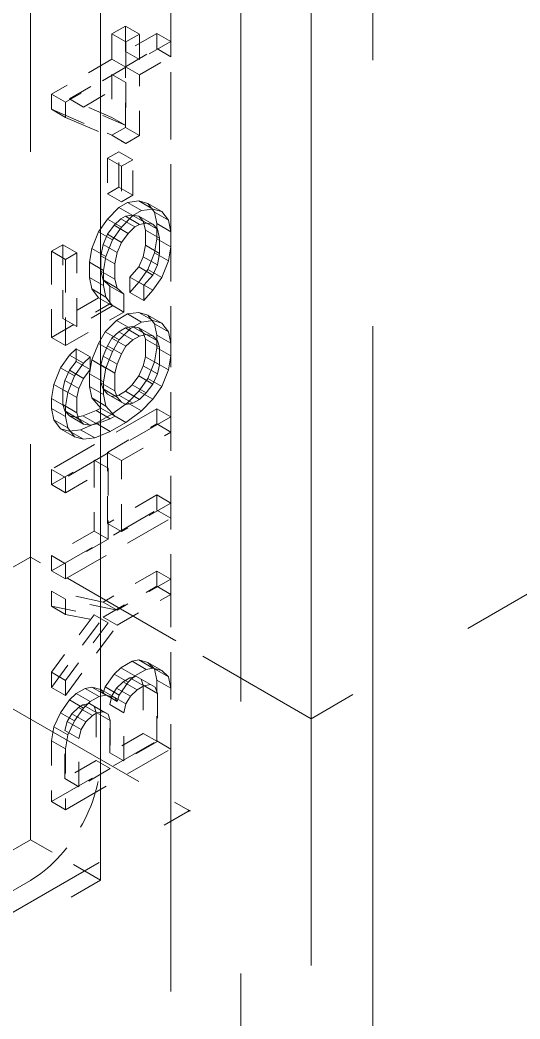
# Model space of a CAD drawing. Header units: millimetres. Extents: x 0 to 2378, y 0 to 1682.
# Drawn here: x 2108.957 to 2110.974, y 1506.38 to 1510.406 of the extents above; entities that cross this region are included whole.
import ezdxf

# ---------------------------------------------------------------- set-up
doc = ezdxf.new("R2010")
doc.units = ezdxf.units.MM
doc.header["$LTSCALE"] = 2
doc.linetypes.add('DASHED', pattern=[0.2067, 0.1654, -0.0413])
doc.layers.add('가려진 것(ISO)', color=2, linetype='DASHED', lineweight=18)

msp = doc.modelspace()

# ---------------------------------------------------------------- linework, layer by layer
at = {"layer": '가려진 것(ISO)', "ltscale": 12.393773}
msp.add_line((2109.5655, 1510.3192), (2109.5655, 1539.6406), dxfattribs=at)
at = {"layer": '가려진 것(ISO)', "ltscale": 13.269882}
msp.add_line((2109.8483, 1539.4777), (2109.8483, 1413.9012), dxfattribs=at)
at = {"layer": '가려진 것(ISO)', "ltscale": 13.16608}
msp.add_line((2110.1312, 1414.0666), (2110.1312, 1538.6608), dxfattribs=at)
at = {"layer": '가려진 것(ISO)', "ltscale": 14.271892}
for p, q in [((2108.9998, 1526.3964), (2108.9998, 1507.1022)), ((2109.2826, 1506.9394), (2109.2826, 1526.2335))]:
    msp.add_line(p, q, dxfattribs=at)
at = {"layer": '가려진 것(ISO)', "ltscale": 12.982252}
msp.add_line((2110.3809, 1504.8774), (2110.3809, 1513.6528), dxfattribs=at)
at = {"layer": '가려진 것(ISO)', "ltscale": 0.072846}
for p, q in [((2109.3825, 1510.3812), (2109.3284, 1510.35)), ((2109.4391, 1510.3486), (2109.3849, 1510.3174)), ((2109.3284, 1509.9412), (2109.3825, 1509.9724)), ((2109.3849, 1509.9087), (2109.4391, 1509.9399))]:
    msp.add_line(p, q, dxfattribs=at)
at = {"layer": '가려진 것(ISO)', "ltscale": 0.118944}
for p, q in [((2109.3284, 1510.35), (2109.3284, 1510.2478)), ((2109.3825, 1510.279), (2109.3825, 1510.3812)), ((2109.4391, 1510.2464), (2109.4391, 1510.3486)), ((2109.3849, 1510.3174), (2109.3849, 1510.2152))]:
    msp.add_line(p, q, dxfattribs=at)
at = {"layer": '가려진 것(ISO)', "ltscale": 0.076088}
for p, q in [((2109.3284, 1510.35), (2109.3849, 1510.3174)), ((2109.3825, 1510.3812), (2109.4391, 1510.3486)), ((2109.5089, 1510.3518), (2109.5655, 1510.3192)), ((2109.3825, 1510.279), (2109.4391, 1510.2464)), ((2109.5089, 1510.2905), (2109.5655, 1510.2579)), ((2109.3284, 1510.2478), (2109.3849, 1510.2152)), ((2109.3284, 1510.1865), (2109.3849, 1510.1539)), ((2109.3825, 1510.2177), (2109.4391, 1510.1851)), ((2109.0846, 1510.1075), (2109.1412, 1510.0749)), ((2109.1569, 1510.0877), (2109.2134, 1510.0552)), ((2109.0846, 1510.0462), (2109.1412, 1510.0136)), ((2109.3284, 1510.0128), (2109.3849, 1509.9802)), ((2109.3284, 1509.9412), (2109.3849, 1509.9087)), ((2109.3825, 1509.9724), (2109.4391, 1509.9399)), ((2109.3554, 1509.8751), (2109.412, 1509.8425)), ((2109.3103, 1509.8491), (2109.3669, 1509.8165)), ((2109.3103, 1509.706), (2109.3669, 1509.6734)), ((2109.3554, 1509.732), (2109.412, 1509.6994)), ((2109.3916, 1509.671), (2109.4481, 1509.6385)), ((2109.4367, 1509.6766), (2109.4933, 1509.644)), ((2109.4728, 1509.6667), (2109.5294, 1509.6342)), ((2109.3554, 1509.6503), (2109.412, 1509.6177)), ((2109.4096, 1509.6201), (2109.4662, 1509.5876)), ((2109.4999, 1509.6312), (2109.5564, 1509.5987)), ((2109.3103, 1509.6038), (2109.3669, 1509.5713)), ((2109.3374, 1509.5785), (2109.394, 1509.546)), ((2109.3645, 1509.6044), (2109.421, 1509.5718)), ((2109.3825, 1509.6148), (2109.4391, 1509.5822)), ((2109.4367, 1509.6153), (2109.4933, 1509.5827)), ((2109.4547, 1509.595), (2109.5113, 1509.5624)), ((2109.5089, 1509.5853), (2109.5655, 1509.5528)), ((2109.2742, 1509.5524), (2109.3308, 1509.5198)), ((2109.3103, 1509.5425), (2109.3669, 1509.5099)), ((2109.4638, 1509.5593), (2109.5203, 1509.5268)), ((2109.1298, 1509.4999), (2109.1863, 1509.4673)), ((2109.2923, 1509.5015), (2109.3488, 1509.4689)), ((2109.4638, 1509.498), (2109.5203, 1509.4655)), ((2109.5089, 1509.524), (2109.5655, 1509.4914)), ((2109.0846, 1509.4739), (2109.1412, 1509.4413)), ((2109.2471, 1509.4857), (2109.3037, 1509.4531)), ((2109.4999, 1509.4677), (2109.5564, 1509.4352)), ((2109.2381, 1509.4294), (2109.2947, 1509.3968)), ((2109.2832, 1509.4554), (2109.3398, 1509.4228)), ((2109.4547, 1509.452), (2109.5113, 1509.4194)), ((2109.2832, 1509.3941), (2109.3398, 1509.3615)), ((2109.4367, 1509.4109), (2109.4933, 1509.3783)), ((2109.4728, 1509.401), (2109.5294, 1509.3685)), ((2109.2381, 1509.3681), (2109.2947, 1509.3355)), ((2109.2923, 1509.3584), (2109.3488, 1509.3258)), ((2109.4006, 1509.3697), (2109.4571, 1509.3371)), ((2109.4367, 1509.3496), (2109.4933, 1509.317)), ((2109.2471, 1509.3222), (2109.3037, 1509.2896)), ((2109.3193, 1509.3331), (2109.3759, 1509.3005)), ((2109.4006, 1509.3084), (2109.4571, 1509.2758)), ((2109.2742, 1509.2867), (2109.3308, 1509.2541)), ((2109.3193, 1509.2616), (2109.3759, 1509.229)), ((2109.3916, 1509.2214), (2109.4481, 1509.1888)), ((2109.4367, 1509.227), (2109.4933, 1509.1944)), ((2109.4728, 1509.2171), (2109.5294, 1509.1845)), ((2109.1298, 1509.2035), (2109.1863, 1509.1709)), ((2109.3464, 1509.1954), (2109.403, 1509.1628)), ((2109.4999, 1509.1816), (2109.5564, 1509.149)), ((2109.3013, 1509.149), (2109.3579, 1509.1164)), ((2109.3554, 1509.1495), (2109.412, 1509.1169)), ((2109.3825, 1509.1651), (2109.4391, 1509.1325)), ((2109.4096, 1509.1705), (2109.4662, 1509.1379)), ((2109.4367, 1509.1656), (2109.4933, 1509.1331)), ((2109.4547, 1509.1454), (2109.5113, 1509.1128)), ((2109.5089, 1509.1357), (2109.5655, 1509.1031)), ((2109.0846, 1509.1264), (2109.1412, 1509.0938)), ((2109.2742, 1509.1027), (2109.3308, 1509.0701)), ((2109.3284, 1509.1237), (2109.3849, 1509.0911)), ((2109.4638, 1509.1199), (2109.5203, 1509.0873)), ((2109.1569, 1509.0556), (2109.2134, 1509.023)), ((2109.1839, 1509.0814), (2109.2405, 1509.0488)), ((2109.3103, 1509.0929), (2109.3669, 1509.0603)), ((2109.5089, 1509.0846), (2109.5655, 1509.052)), ((2109.1839, 1509.0303), (2109.2405, 1508.9977)), ((2109.2471, 1509.036), (2109.3037, 1509.0035)), ((2109.2832, 1509.0159), (2109.3398, 1508.9834)), ((2109.2923, 1509.0518), (2109.3488, 1509.0192)), ((2109.4638, 1509.0484), (2109.5203, 1509.0158)), ((2109.4999, 1509.0283), (2109.5564, 1508.9957)), ((2109.1207, 1509.0041), (2109.1773, 1508.9716)), ((2109.1569, 1508.9943), (2109.2134, 1508.9617)), ((2109.2381, 1508.9797), (2109.2947, 1508.9472)), ((2109.4547, 1509.0125), (2109.5113, 1508.9799)), ((2109.0937, 1508.9374), (2109.1502, 1508.9049)), ((2109.1388, 1508.9532), (2109.1954, 1508.9206)), ((2109.2832, 1508.9444), (2109.3398, 1508.9118)), ((2109.4096, 1508.9354), (2109.4662, 1508.9029)), ((2109.4367, 1508.9715), (2109.4933, 1508.9389)), ((2109.4728, 1508.9616), (2109.5294, 1508.929)), ((2109.1298, 1508.9174), (2109.1863, 1508.8848)), ((2109.2381, 1508.9286), (2109.2947, 1508.8961)), ((2109.2923, 1508.919), (2109.3488, 1508.8864)), ((2109.3103, 1508.8987), (2109.3669, 1508.8661)), ((2109.3554, 1508.894), (2109.412, 1508.8615)), ((2109.3825, 1508.9096), (2109.4391, 1508.877)), ((2109.4367, 1508.9102), (2109.4933, 1508.8776)), ((2109.0846, 1508.8811), (2109.1412, 1508.8486)), ((2109.1298, 1508.856), (2109.1863, 1508.8235)), ((2109.2471, 1508.8827), (2109.3037, 1508.8502)), ((2109.3284, 1508.8887), (2109.3849, 1508.8561)), ((2109.3916, 1508.8637), (2109.4481, 1508.8311)), ((2109.0846, 1508.8403), (2109.1412, 1508.8077)), ((2109.1388, 1508.8306), (2109.1954, 1508.798)), ((2109.2652, 1508.8318), (2109.3217, 1508.7992)), ((2109.2832, 1508.8422), (2109.3398, 1508.8096)), ((2109.3284, 1508.8171), (2109.3849, 1508.7845)), ((2109.5089, 1508.8393), (2109.5655, 1508.8067)), ((2109.0937, 1508.7944), (2109.1502, 1508.7618)), ((2109.1569, 1508.8103), (2109.2134, 1508.7777)), ((2109.1839, 1508.8055), (2109.2405, 1508.7729)), ((2109.211, 1508.8109), (2109.2676, 1508.7783)), ((2109.2652, 1508.7807), (2109.3217, 1508.7482)), ((2109.5089, 1508.778), (2109.5655, 1508.7454)), ((2109.1207, 1508.7589), (2109.1773, 1508.7263)), ((2109.1569, 1508.749), (2109.2134, 1508.7164)), ((2109.202, 1508.7546), (2109.2586, 1508.722)), ((2109.3103, 1508.6636), (2109.3669, 1508.6311)), ((2109.2561, 1508.6325), (2109.3127, 1508.5999)), ((2109.0846, 1508.595), (2109.1412, 1508.5624)), ((2109.0846, 1508.5337), (2109.1412, 1508.5011)), ((2109.5089, 1508.4919), (2109.5655, 1508.4593)), ((2109.5089, 1508.4306), (2109.5655, 1508.398)), ((2109.3103, 1508.3775), (2109.3669, 1508.3449)), ((2109.2561, 1508.3463), (2109.3127, 1508.3137)), ((2109.0846, 1508.2476), (2109.1412, 1508.215)), ((2109.0846, 1508.1862), (2109.1412, 1508.1537)), ((2109.5089, 1508.1853), (2109.5655, 1508.1527)), ((2109.0846, 1508.1045), (2109.1412, 1508.0719)), ((2109.5089, 1508.124), (2109.5655, 1508.0914)), ((2109.2923, 1508.0605), (2109.3488, 1508.028)), ((2109.0846, 1508.0432), (2109.1412, 1508.0106)), ((2109.2561, 1508.0091), (2109.3127, 1507.9765)), ((2109.2923, 1507.9992), (2109.3488, 1507.9666)), ((2109.4096, 1507.8215), (2109.4662, 1507.789)), ((2109.4367, 1507.8269), (2109.4933, 1507.7943)), ((2109.4728, 1507.817), (2109.5294, 1507.7845)), ((2109.0846, 1507.7775), (2109.1412, 1507.7449)), ((2109.3374, 1507.7697), (2109.394, 1507.7371)), ((2109.3645, 1507.7955), (2109.421, 1507.763)), ((2109.4999, 1507.7918), (2109.5564, 1507.7592)), ((2109.3735, 1507.7394), (2109.4301, 1507.7068)), ((2109.4006, 1507.755), (2109.4571, 1507.7224)), ((2109.4277, 1507.7604), (2109.4842, 1507.7278)), ((2109.4457, 1507.7503), (2109.5023, 1507.7178)), ((2109.5089, 1507.7459), (2109.5655, 1507.7133)), ((2109.0846, 1507.7161), (2109.1412, 1507.6836)), ((2109.1839, 1507.6916), (2109.2405, 1507.659)), ((2109.22, 1507.7124), (2109.2766, 1507.6798)), ((2109.2471, 1507.7177), (2109.3037, 1507.6852)), ((2109.2832, 1507.7079), (2109.3398, 1507.6753)), ((2109.2923, 1507.6926), (2109.3488, 1507.6601)), ((2109.3013, 1507.7183), (2109.3579, 1507.6857)), ((2109.3464, 1507.7136), (2109.403, 1507.681)), ((2109.4547, 1507.7249), (2109.5113, 1507.6923)), ((2109.1569, 1507.6658), (2109.2134, 1507.6332)), ((2109.211, 1507.6458), (2109.2676, 1507.6133)), ((2109.2381, 1507.6512), (2109.2947, 1507.6186)), ((2109.3193, 1507.6469), (2109.3759, 1507.6143)), ((2109.3284, 1507.6828), (2109.3849, 1507.6502)), ((2109.1207, 1507.6143), (2109.1773, 1507.5817)), ((2109.1659, 1507.6096), (2109.2224, 1507.5771)), ((2109.193, 1507.6355), (2109.2495, 1507.6029)), ((2109.2561, 1507.6412), (2109.3127, 1507.6086)), ((2109.2652, 1507.6157), (2109.3217, 1507.5831)), ((2109.1478, 1507.5788), (2109.2044, 1507.5462)), ((2109.0937, 1507.5578), (2109.1502, 1507.5253)), ((2109.1388, 1507.5429), (2109.1954, 1507.5104)), ((2109.4547, 1507.5307), (2109.5113, 1507.4981)), ((2109.0846, 1507.5015), (2109.1412, 1507.469)), ((2109.5089, 1507.5006), (2109.5655, 1507.468)), ((2109.3193, 1507.4527), (2109.3759, 1507.4202)), ((2109.2652, 1507.4216), (2109.3217, 1507.389)), ((2109.1388, 1507.3488), (2109.1954, 1507.3162)), ((2109.0846, 1507.2563), (2109.1412, 1507.2237))]:
    msp.add_line(p, q, dxfattribs=at)
at = {"layer": '가려진 것(ISO)', "ltscale": 0.170107}
for p, q in [((2109.5089, 1510.3518), (2109.3825, 1510.279)), ((2109.5655, 1510.3192), (2109.4391, 1510.2464)), ((2109.3825, 1510.2177), (2109.5089, 1510.2905)), ((2109.4391, 1510.1851), (2109.5655, 1510.2579)), ((2109.2652, 1507.4216), (2109.1388, 1507.3488)), ((2109.3217, 1507.389), (2109.1954, 1507.3162))]:
    msp.add_line(p, q, dxfattribs=at)
at = {"layer": '가려진 것(ISO)', "ltscale": 0.071326}
for p, q in [((2109.5089, 1510.2905), (2109.5089, 1510.3518)), ((2109.5655, 1510.2579), (2109.5655, 1510.3192)), ((2109.0846, 1510.1075), (2109.0846, 1510.0462)), ((2109.1412, 1510.0749), (2109.1412, 1510.0136)), ((2109.5089, 1509.524), (2109.5089, 1509.5853)), ((2109.4638, 1509.5593), (2109.4638, 1509.498)), ((2109.5655, 1509.4914), (2109.5655, 1509.5528)), ((2109.5203, 1509.5268), (2109.5203, 1509.4655)), ((2109.2381, 1509.4294), (2109.2381, 1509.3681)), ((2109.2832, 1509.3941), (2109.2832, 1509.4554)), ((2109.3398, 1509.3615), (2109.3398, 1509.4228)), ((2109.2947, 1509.3968), (2109.2947, 1509.3355)), ((2109.4006, 1509.3697), (2109.4006, 1509.3084)), ((2109.4571, 1509.3371), (2109.4571, 1509.2758)), ((2109.1298, 1508.856), (2109.1298, 1508.9174)), ((2109.1863, 1508.8235), (2109.1863, 1508.8848)), ((2109.5089, 1508.778), (2109.5089, 1508.8393)), ((2109.5655, 1508.7454), (2109.5655, 1508.8067)), ((2109.0846, 1508.595), (2109.0846, 1508.5337)), ((2109.1412, 1508.5624), (2109.1412, 1508.5011)), ((2109.5089, 1508.4306), (2109.5089, 1508.4919)), ((2109.5655, 1508.398), (2109.5655, 1508.4593)), ((2109.0846, 1508.2476), (2109.0846, 1508.1862)), ((2109.1412, 1508.215), (2109.1412, 1508.1537)), ((2109.5089, 1508.124), (2109.5089, 1508.1853)), ((2109.5655, 1508.0914), (2109.5655, 1508.1527)), ((2109.0846, 1508.1045), (2109.0846, 1508.0432)), ((2109.1412, 1508.0719), (2109.1412, 1508.0106)), ((2109.0846, 1507.7775), (2109.0846, 1507.7161)), ((2109.1412, 1507.7449), (2109.1412, 1507.6836))]:
    msp.add_line(p, q, dxfattribs=at)
at = {"layer": '가려진 것(ISO)', "ltscale": 6.475868}
msp.add_line((2114.9395, 1510.3592), (2110.1312, 1507.5902), dxfattribs=at)
at = {"layer": '가려진 것(ISO)', "ltscale": 0.328156}
for p, q in [((2109.3284, 1510.2478), (2109.0846, 1510.1075)), ((2109.3849, 1510.2152), (2109.1412, 1510.0749))]:
    msp.add_line(p, q, dxfattribs=at)
at = {"layer": '가려진 것(ISO)', "ltscale": 0.8213}
msp.add_line((2109.5655, 1509.5528), (2109.5655, 1510.2579), dxfattribs=at)
at = {"layer": '가려진 것(ISO)', "ltscale": 0.230895}
for p, q in [((2109.1569, 1510.0877), (2109.3284, 1510.1865)), ((2109.2134, 1510.0552), (2109.3849, 1510.1539)), ((2109.0846, 1508.5337), (2109.2561, 1508.6325)), ((2109.1412, 1508.5011), (2109.3127, 1508.5999)), ((2109.2561, 1508.3463), (2109.0846, 1508.2476)), ((2109.3127, 1508.3137), (2109.1412, 1508.215))]:
    msp.add_line(p, q, dxfattribs=at)
at = {"layer": '가려진 것(ISO)', "ltscale": 0.202274}
for p, q in [((2109.3284, 1510.1865), (2109.3284, 1510.0128)), ((2109.3849, 1510.1539), (2109.3849, 1509.9802))]:
    msp.add_line(p, q, dxfattribs=at)
at = {"layer": '가려진 것(ISO)', "ltscale": 0.285604}
for p, q in [((2109.3825, 1509.9724), (2109.3825, 1510.2177)), ((2109.4391, 1509.9399), (2109.4391, 1510.1851)), ((2109.5655, 1508.8067), (2109.5655, 1509.052)), ((2109.5655, 1508.1527), (2109.5655, 1508.398)), ((2109.5089, 1507.5006), (2109.5089, 1507.7459)), ((2109.5655, 1507.468), (2109.5655, 1507.7133)), ((2109.0846, 1507.5015), (2109.0846, 1507.2563)), ((2109.1412, 1507.469), (2109.1412, 1507.2237))]:
    msp.add_line(p, q, dxfattribs=at)
at = {"layer": '가려진 것(ISO)', "ltscale": 0.307006}
for p, q in [((2109.3284, 1510.0128), (2109.1569, 1510.0877)), ((2109.3849, 1509.9802), (2109.2134, 1510.0552))]:
    msp.add_line(p, q, dxfattribs=at)
at = {"layer": '가려진 것(ISO)', "ltscale": 0.435077}
for p, q in [((2109.0846, 1510.0462), (2109.3284, 1509.9412)), ((2109.1412, 1510.0136), (2109.3849, 1509.9087))]:
    msp.add_line(p, q, dxfattribs=at)
at = {"layer": '가려진 것(ISO)', "ltscale": 0.060688}
for p, q in [((2109.3554, 1509.8751), (2109.3103, 1509.8491)), ((2109.412, 1509.8425), (2109.3669, 1509.8165)), ((2109.3103, 1509.706), (2109.3554, 1509.732)), ((2109.3669, 1509.6734), (2109.412, 1509.6994)), ((2109.1298, 1509.4999), (2109.0846, 1509.4739)), ((2109.1863, 1509.4673), (2109.1412, 1509.4413)), ((2109.3916, 1509.2214), (2109.3464, 1509.1954)), ((2109.4481, 1509.1888), (2109.403, 1509.1628)), ((2109.4096, 1507.8215), (2109.3645, 1507.7955)), ((2109.4662, 1507.789), (2109.421, 1507.763))]:
    msp.add_line(p, q, dxfattribs=at)
at = {"layer": '가려진 것(ISO)', "ltscale": 0.166561}
for p, q in [((2109.3554, 1509.732), (2109.3554, 1509.8751)), ((2109.3103, 1509.8491), (2109.3103, 1509.706)), ((2109.412, 1509.6994), (2109.412, 1509.8425)), ((2109.3669, 1509.8165), (2109.3669, 1509.6734))]:
    msp.add_line(p, q, dxfattribs=at)
at = {"layer": '가려진 것(ISO)', "ltscale": 0.048531}
for p, q in [((2109.3916, 1509.671), (2109.3554, 1509.6503)), ((2109.4481, 1509.6385), (2109.412, 1509.6177)), ((2109.22, 1507.7124), (2109.1839, 1507.6916)), ((2109.2766, 1507.6798), (2109.2405, 1507.659))]:
    msp.add_line(p, q, dxfattribs=at)
at = {"layer": '가려진 것(ISO)', "ltscale": 0.065184}
for p, q in [((2109.4367, 1509.6766), (2109.3916, 1509.671)), ((2109.3554, 1509.6503), (2109.3103, 1509.6038)), ((2109.4933, 1509.644), (2109.4481, 1509.6385)), ((2109.412, 1509.6177), (2109.3669, 1509.5713)), ((2109.4367, 1509.227), (2109.3916, 1509.2214)), ((2109.3464, 1509.1954), (2109.3013, 1509.149)), ((2109.4933, 1509.1944), (2109.4481, 1509.1888)), ((2109.403, 1509.1628), (2109.3579, 1509.1164)), ((2109.3916, 1508.8637), (2109.4367, 1508.9102)), ((2109.4481, 1508.8311), (2109.4933, 1508.8776)), ((2109.1569, 1508.749), (2109.202, 1508.7546)), ((2109.2134, 1508.7164), (2109.2586, 1508.722))]:
    msp.add_line(p, q, dxfattribs=at)
at = {"layer": '가려진 것(ISO)', "ltscale": 0.060235}
for p, q in [((2109.4728, 1509.6667), (2109.4367, 1509.6766)), ((2109.5294, 1509.6342), (2109.4933, 1509.644)), ((2109.3103, 1509.6038), (2109.2742, 1509.5524)), ((2109.3669, 1509.5713), (2109.3308, 1509.5198)), ((2109.4367, 1509.3496), (2109.4728, 1509.401)), ((2109.4933, 1509.317), (2109.5294, 1509.3685)), ((2109.4728, 1509.2171), (2109.4367, 1509.227)), ((2109.5294, 1509.1845), (2109.4933, 1509.1944)), ((2109.1569, 1509.0556), (2109.1207, 1509.0041)), ((2109.2134, 1509.023), (2109.1773, 1508.9716)), ((2109.4367, 1508.9102), (2109.4728, 1508.9616)), ((2109.4933, 1508.8776), (2109.5294, 1508.929)), ((2109.1207, 1508.7589), (2109.1569, 1508.749)), ((2109.1773, 1508.7263), (2109.2134, 1508.7164)), ((2109.4728, 1507.817), (2109.4367, 1507.8269)), ((2109.3374, 1507.7697), (2109.3013, 1507.7183)), ((2109.5294, 1507.7845), (2109.4933, 1507.7943)), ((2109.394, 1507.7371), (2109.3579, 1507.6857)), ((2109.2832, 1507.7079), (2109.2471, 1507.7177)), ((2109.1569, 1507.6658), (2109.1207, 1507.6143)), ((2109.3398, 1507.6753), (2109.3037, 1507.6852)), ((2109.2134, 1507.6332), (2109.1773, 1507.5817))]:
    msp.add_line(p, q, dxfattribs=at)
at = {"layer": '가려진 것(ISO)', "ltscale": 0.069708}
for p, q in [((2109.4999, 1509.6312), (2109.4728, 1509.6667)), ((2109.5564, 1509.5987), (2109.5294, 1509.6342)), ((2109.2742, 1509.5524), (2109.2471, 1509.4857)), ((2109.3308, 1509.5198), (2109.3037, 1509.4531)), ((2109.4728, 1509.401), (2109.4999, 1509.4677)), ((2109.5294, 1509.3685), (2109.5564, 1509.4352)), ((2109.2471, 1509.3222), (2109.2742, 1509.2867)), ((2109.3037, 1509.2896), (2109.3308, 1509.2541)), ((2109.4999, 1509.1816), (2109.4728, 1509.2171)), ((2109.5564, 1509.149), (2109.5294, 1509.1845)), ((2109.2742, 1509.1027), (2109.2471, 1509.036)), ((2109.3308, 1509.0701), (2109.3037, 1509.0035)), ((2109.4728, 1508.9616), (2109.4999, 1509.0283)), ((2109.1207, 1509.0041), (2109.0937, 1508.9374)), ((2109.5294, 1508.929), (2109.5564, 1508.9957)), ((2109.1773, 1508.9716), (2109.1502, 1508.9049)), ((2109.0937, 1508.7944), (2109.1207, 1508.7589)), ((2109.1502, 1508.7618), (2109.1773, 1508.7263))]:
    msp.add_line(p, q, dxfattribs=at)
at = {"layer": '가려진 것(ISO)', "ltscale": 0.038267}
for p, q in [((2109.3825, 1509.6148), (2109.4096, 1509.6201)), ((2109.3374, 1509.5785), (2109.3645, 1509.6044)), ((2109.4391, 1509.5822), (2109.4662, 1509.5876)), ((2109.394, 1509.546), (2109.421, 1509.5718)), ((2109.3284, 1509.1237), (2109.3554, 1509.1495)), ((2109.3825, 1509.1651), (2109.4096, 1509.1705)), ((2109.4391, 1509.1325), (2109.4662, 1509.1379)), ((2109.3849, 1509.0911), (2109.412, 1509.1169)), ((2109.1839, 1509.0814), (2109.1569, 1509.0556)), ((2109.2405, 1509.0488), (2109.2134, 1509.023)), ((2109.4096, 1508.9354), (2109.3825, 1508.9096)), ((2109.3554, 1508.894), (2109.3284, 1508.8887)), ((2109.4662, 1508.9029), (2109.4391, 1508.877)), ((2109.412, 1508.8615), (2109.3849, 1508.8561)), ((2109.211, 1508.8109), (2109.1839, 1508.8055)), ((2109.2676, 1508.7783), (2109.2405, 1508.7729)), ((2109.1659, 1507.6096), (2109.193, 1507.6355)), ((2109.2224, 1507.5771), (2109.2495, 1507.6029))]:
    msp.add_line(p, q, dxfattribs=at)
at = {"layer": '가려진 것(ISO)', "ltscale": 0.043456}
for p, q in [((2109.4096, 1509.6201), (2109.4367, 1509.6153)), ((2109.3103, 1509.5425), (2109.3374, 1509.5785)), ((2109.4662, 1509.5876), (2109.4933, 1509.5827)), ((2109.3669, 1509.5099), (2109.394, 1509.546)), ((2109.4096, 1509.1705), (2109.4367, 1509.1656)), ((2109.4662, 1509.1379), (2109.4933, 1509.1331)), ((2109.1569, 1508.9943), (2109.1839, 1509.0303)), ((2109.2134, 1508.9617), (2109.2405, 1508.9977)), ((2109.4367, 1508.9715), (2109.4096, 1508.9354)), ((2109.4933, 1508.9389), (2109.4662, 1508.9029)), ((2109.1839, 1508.8055), (2109.1569, 1508.8103)), ((2109.2405, 1508.7729), (2109.2134, 1508.7777))]:
    msp.add_line(p, q, dxfattribs=at)
at = {"layer": '가려진 것(ISO)', "ltscale": 0.060651}
for p, q in [((2109.5089, 1509.5853), (2109.4999, 1509.6312)), ((2109.5655, 1509.5528), (2109.5564, 1509.5987)), ((2109.4999, 1509.4677), (2109.5089, 1509.524)), ((2109.2471, 1509.4857), (2109.2381, 1509.4294)), ((2109.5564, 1509.4352), (2109.5655, 1509.4914)), ((2109.3037, 1509.4531), (2109.2947, 1509.3968)), ((2109.2381, 1509.3681), (2109.2471, 1509.3222)), ((2109.2947, 1509.3355), (2109.3037, 1509.2896)), ((2109.5089, 1509.1357), (2109.4999, 1509.1816)), ((2109.5655, 1509.1031), (2109.5564, 1509.149)), ((2109.4999, 1509.0283), (2109.5089, 1509.0846)), ((2109.2471, 1509.036), (2109.2381, 1508.9797)), ((2109.5564, 1508.9957), (2109.5655, 1509.052)), ((2109.3037, 1509.0035), (2109.2947, 1508.9472)), ((2109.0937, 1508.9374), (2109.0846, 1508.8811)), ((2109.1502, 1508.9049), (2109.1412, 1508.8486)), ((2109.2381, 1508.9286), (2109.2471, 1508.8827)), ((2109.2947, 1508.8961), (2109.3037, 1508.8502)), ((2109.0846, 1508.8403), (2109.0937, 1508.7944)), ((2109.1412, 1508.8077), (2109.1502, 1508.7618)), ((2109.5089, 1507.7459), (2109.4999, 1507.7918)), ((2109.5655, 1507.7133), (2109.5564, 1507.7592)), ((2109.0937, 1507.5578), (2109.0846, 1507.5015)), ((2109.1502, 1507.5253), (2109.1412, 1507.469))]:
    msp.add_line(p, q, dxfattribs=at)
at = {"layer": '가려진 것(ISO)', "ltscale": 0.024215}
for p, q in [((2109.3645, 1509.6044), (2109.3825, 1509.6148)), ((2109.421, 1509.5718), (2109.4391, 1509.5822)), ((2109.2832, 1508.8422), (2109.2652, 1508.8318)), ((2109.3398, 1508.8096), (2109.3217, 1508.7992)), ((2109.193, 1507.6355), (2109.211, 1507.6458)), ((2109.2495, 1507.6029), (2109.2676, 1507.6133))]:
    msp.add_line(p, q, dxfattribs=at)
at = {"layer": '가려진 것(ISO)', "ltscale": 0.043105}
for p, q in [((2109.4367, 1509.6153), (2109.4547, 1509.595)), ((2109.4933, 1509.5827), (2109.5113, 1509.5624)), ((2109.2923, 1509.5015), (2109.3103, 1509.5425)), ((2109.3488, 1509.4689), (2109.3669, 1509.5099)), ((2109.4547, 1509.452), (2109.4367, 1509.4109)), ((2109.5113, 1509.4194), (2109.4933, 1509.3783)), ((2109.4367, 1509.1656), (2109.4547, 1509.1454)), ((2109.4933, 1509.1331), (2109.5113, 1509.1128)), ((2109.2923, 1509.0518), (2109.3103, 1509.0929)), ((2109.3488, 1509.0192), (2109.3669, 1509.0603)), ((2109.1388, 1508.9532), (2109.1569, 1508.9943)), ((2109.4547, 1509.0125), (2109.4367, 1508.9715)), ((2109.5113, 1508.9799), (2109.4933, 1508.9389)), ((2109.1954, 1508.9206), (2109.2134, 1508.9617)), ((2109.3103, 1508.8987), (2109.2923, 1508.919)), ((2109.3669, 1508.8661), (2109.3488, 1508.8864)), ((2109.1569, 1508.8103), (2109.1388, 1508.8306)), ((2109.2134, 1508.7777), (2109.1954, 1508.798))]:
    msp.add_line(p, q, dxfattribs=at)
at = {"layer": '가려진 것(ISO)', "ltscale": 0.049045}
for p, q in [((2109.4547, 1509.595), (2109.4638, 1509.5593)), ((2109.5113, 1509.5624), (2109.5203, 1509.5268)), ((2109.2832, 1509.4554), (2109.2923, 1509.5015)), ((2109.4638, 1509.498), (2109.4547, 1509.452)), ((2109.3398, 1509.4228), (2109.3488, 1509.4689)), ((2109.5203, 1509.4655), (2109.5113, 1509.4194)), ((2109.2923, 1509.3584), (2109.2832, 1509.3941)), ((2109.3488, 1509.3258), (2109.3398, 1509.3615))]:
    msp.add_line(p, q, dxfattribs=at)
at = {"layer": '가려진 것(ISO)', "ltscale": 0.345126}
for p, q in [((2109.1298, 1509.2035), (2109.1298, 1509.4999)), ((2109.1863, 1509.1709), (2109.1863, 1509.4673))]:
    msp.add_line(p, q, dxfattribs=at)
at = {"layer": '가려진 것(ISO)', "ltscale": 0.404648}
for p, q in [((2109.0846, 1509.4739), (2109.0846, 1509.1264)), ((2109.1412, 1509.4413), (2109.1412, 1509.0938))]:
    msp.add_line(p, q, dxfattribs=at)
at = {"layer": '가려진 것(ISO)', "ltscale": 0.452266}
msp.add_line((2109.5655, 1509.1031), (2109.5655, 1509.4914), dxfattribs=at)
at = {"layer": '가려진 것(ISO)', "ltscale": 0.054046}
for p, q in [((2109.4367, 1509.4109), (2109.4006, 1509.3697)), ((2109.4933, 1509.3783), (2109.4571, 1509.3371)), ((2109.4006, 1509.3084), (2109.4367, 1509.3496)), ((2109.4571, 1509.2758), (2109.4933, 1509.317))]:
    msp.add_line(p, q, dxfattribs=at)
at = {"layer": '가려진 것(ISO)', "ltscale": 0.059881}
for p, q in [((2109.3193, 1509.3331), (2109.2923, 1509.3584)), ((2109.3759, 1509.3005), (2109.3488, 1509.3258)), ((2109.4999, 1507.7918), (2109.4728, 1507.817)), ((2109.5564, 1507.7592), (2109.5294, 1507.7845)), ((2109.1207, 1507.6143), (2109.0937, 1507.5578)), ((2109.1773, 1507.5817), (2109.1502, 1507.5253))]:
    msp.add_line(p, q, dxfattribs=at)
at = {"layer": '가려진 것(ISO)', "ltscale": 0.08323}
for p, q in [((2109.3193, 1509.2616), (2109.3193, 1509.3331)), ((2109.3759, 1509.229), (2109.3759, 1509.3005))]:
    msp.add_line(p, q, dxfattribs=at)
at = {"layer": '가려진 것(ISO)', "ltscale": 0.315999}
for p, q in [((2109.0846, 1509.1264), (2109.3193, 1509.2616)), ((2109.1412, 1509.0938), (2109.3759, 1509.229))]:
    msp.add_line(p, q, dxfattribs=at)
at = {"layer": '가려진 것(ISO)', "ltscale": 0.194422}
for p, q in [((2109.2742, 1509.2867), (2109.1298, 1509.2035)), ((2109.3308, 1509.2541), (2109.1863, 1509.1709))]:
    msp.add_line(p, q, dxfattribs=at)
at = {"layer": '가려진 것(ISO)', "ltscale": 0.050946}
for p, q in [((2109.3013, 1509.149), (2109.2742, 1509.1027)), ((2109.3579, 1509.1164), (2109.3308, 1509.0701))]:
    msp.add_line(p, q, dxfattribs=at)
at = {"layer": '가려진 것(ISO)', "ltscale": 0.036373}
for p, q in [((2109.3554, 1509.1495), (2109.3825, 1509.1651)), ((2109.412, 1509.1169), (2109.4391, 1509.1325)), ((2109.3825, 1508.9096), (2109.3554, 1508.894)), ((2109.4391, 1508.877), (2109.412, 1508.8615)), ((2109.3735, 1507.7394), (2109.4006, 1507.755)), ((2109.4301, 1507.7068), (2109.4571, 1507.7224))]:
    msp.add_line(p, q, dxfattribs=at)
at = {"layer": '가려진 것(ISO)', "ltscale": 0.037626}
for p, q in [((2109.4547, 1509.1454), (2109.4638, 1509.1199)), ((2109.5113, 1509.1128), (2109.5203, 1509.0873)), ((2109.2832, 1509.0159), (2109.2923, 1509.0518)), ((2109.3398, 1508.9834), (2109.3488, 1509.0192)), ((2109.4638, 1509.0484), (2109.4547, 1509.0125)), ((2109.5203, 1509.0158), (2109.5113, 1508.9799)), ((2109.1298, 1508.9174), (2109.1388, 1508.9532)), ((2109.2923, 1508.919), (2109.2832, 1508.9444)), ((2109.1863, 1508.8848), (2109.1954, 1508.9206)), ((2109.3488, 1508.8864), (2109.3398, 1508.9118)), ((2109.1388, 1508.8306), (2109.1298, 1508.856)), ((2109.1954, 1508.798), (2109.1863, 1508.8235)), ((2109.4457, 1507.7503), (2109.4547, 1507.7249)), ((2109.5023, 1507.7178), (2109.5113, 1507.6923)), ((2109.3193, 1507.6469), (2109.3284, 1507.6828)), ((2109.3759, 1507.6143), (2109.3849, 1507.6502)), ((2109.2561, 1507.6412), (2109.2652, 1507.6157)), ((2109.3127, 1507.6086), (2109.3217, 1507.5831)), ((2109.1388, 1507.5429), (2109.1478, 1507.5788)), ((2109.1954, 1507.5104), (2109.2044, 1507.5462))]:
    msp.add_line(p, q, dxfattribs=at)
at = {"layer": '가려진 것(ISO)', "ltscale": 0.059422}
for p, q in [((2109.5089, 1509.0846), (2109.5089, 1509.1357)), ((2109.5655, 1509.052), (2109.5655, 1509.1031)), ((2109.1839, 1509.0303), (2109.1839, 1509.0814)), ((2109.2405, 1508.9977), (2109.2405, 1509.0488)), ((2109.2381, 1508.9797), (2109.2381, 1508.9286)), ((2109.2947, 1508.9472), (2109.2947, 1508.8961))]:
    msp.add_line(p, q, dxfattribs=at)
at = {"layer": '가려진 것(ISO)', "ltscale": 0.033931}
for p, q in [((2109.3103, 1509.0929), (2109.3284, 1509.1237)), ((2109.3669, 1509.0603), (2109.3849, 1509.0911)), ((2109.3284, 1508.8887), (2109.3103, 1508.8987)), ((2109.3849, 1508.8561), (2109.3669, 1508.8661)), ((2109.4277, 1507.7604), (2109.4457, 1507.7503)), ((2109.4842, 1507.7278), (2109.5023, 1507.7178)), ((2109.3284, 1507.6828), (2109.3464, 1507.7136)), ((2109.2381, 1507.6512), (2109.2561, 1507.6412)), ((2109.3849, 1507.6502), (2109.403, 1507.681)), ((2109.1478, 1507.5788), (2109.1659, 1507.6096)), ((2109.2947, 1507.6186), (2109.3127, 1507.6086)), ((2109.2044, 1507.5462), (2109.2224, 1507.5771))]:
    msp.add_line(p, q, dxfattribs=at)
at = {"layer": '가려진 것(ISO)', "ltscale": 0.083231}
for p, q in [((2109.4638, 1509.1199), (2109.4638, 1509.0484)), ((2109.5203, 1509.0873), (2109.5203, 1509.0158)), ((2109.2832, 1508.9444), (2109.2832, 1509.0159)), ((2109.3398, 1508.9118), (2109.3398, 1508.9834))]:
    msp.add_line(p, q, dxfattribs=at)
at = {"layer": '가려진 것(ISO)', "ltscale": 0.047517}
for p, q in [((2109.0846, 1508.8811), (2109.0846, 1508.8403)), ((2109.1412, 1508.8486), (2109.1412, 1508.8077))]:
    msp.add_line(p, q, dxfattribs=at)
at = {"layer": '가려진 것(ISO)', "ltscale": 0.08631}
for p, q in [((2109.2471, 1508.8827), (2109.2832, 1508.8422)), ((2109.3037, 1508.8502), (2109.3398, 1508.8096))]:
    msp.add_line(p, q, dxfattribs=at)
at = {"layer": '가려진 것(ISO)', "ltscale": 0.085832}
for p, q in [((2109.3284, 1508.8171), (2109.3916, 1508.8637)), ((2109.3849, 1508.7845), (2109.4481, 1508.8311)), ((2109.202, 1508.7546), (2109.2652, 1508.7807)), ((2109.2586, 1508.722), (2109.3217, 1508.7482))]:
    msp.add_line(p, q, dxfattribs=at)
at = {"layer": '가려진 것(ISO)', "ltscale": 0.571309}
for p, q in [((2109.5089, 1508.8393), (2109.0846, 1508.595)), ((2109.5655, 1508.8067), (2109.1412, 1508.5624)), ((2109.0846, 1508.1862), (2109.5089, 1508.4306)), ((2109.1412, 1508.1537), (2109.5655, 1508.398)), ((2109.0846, 1507.2563), (2109.5089, 1507.5006)), ((2109.1412, 1507.2237), (2109.5655, 1507.468))]:
    msp.add_line(p, q, dxfattribs=at)
at = {"layer": '가려진 것(ISO)', "ltscale": 0.073811}
for p, q in [((2109.2652, 1508.8318), (2109.211, 1508.8109)), ((2109.3217, 1508.7992), (2109.2676, 1508.7783))]:
    msp.add_line(p, q, dxfattribs=at)
at = {"layer": '가려진 것(ISO)', "ltscale": 0.085003}
for p, q in [((2109.2652, 1508.7807), (2109.3284, 1508.8171)), ((2109.3217, 1508.7482), (2109.3849, 1508.7845))]:
    msp.add_line(p, q, dxfattribs=at)
at = {"layer": '가려진 것(ISO)', "ltscale": 0.267368}
for p, q in [((2109.3103, 1508.6636), (2109.5089, 1508.778)), ((2109.3669, 1508.6311), (2109.5655, 1508.7454)), ((2109.5089, 1508.4919), (2109.3103, 1508.3775)), ((2109.5655, 1508.4593), (2109.3669, 1508.3449))]:
    msp.add_line(p, q, dxfattribs=at)
at = {"layer": '가려진 것(ISO)', "ltscale": 0.333222}
for p, q in [((2109.5655, 1508.4593), (2109.5655, 1508.7454)), ((2109.3103, 1508.3775), (2109.3103, 1508.6636)), ((2109.2561, 1508.6325), (2109.2561, 1508.3463)), ((2109.3669, 1508.3449), (2109.3669, 1508.6311)), ((2109.3127, 1508.5999), (2109.3127, 1508.3137))]:
    msp.add_line(p, q, dxfattribs=at)
at = {"layer": '가려진 것(ISO)', "ltscale": 0.380839}
for p, q in [((2108.9998, 1508.2418), (2108.7169, 1508.0789)), ((2109.2826, 1506.9394), (2108.9998, 1507.1022))]:
    msp.add_line(p, q, dxfattribs=at)
at = {"layer": '가려진 것(ISO)', "ltscale": 1.523657}
msp.add_line((2110.1312, 1507.5902), (2108.9998, 1508.2418), dxfattribs=at)
at = {"layer": '가려진 것(ISO)', "ltscale": 0.291683}
for p, q in [((2109.5089, 1508.1853), (2109.2923, 1508.0605)), ((2109.5655, 1508.1527), (2109.3488, 1508.028)), ((2109.2923, 1507.9992), (2109.5089, 1508.124)), ((2109.3488, 1507.9666), (2109.5655, 1508.0914))]:
    msp.add_line(p, q, dxfattribs=at)
at = {"layer": '가려진 것(ISO)', "ltscale": 0.338233}
for p, q in [((2109.2923, 1508.0605), (2109.0846, 1508.1045)), ((2109.3488, 1508.028), (2109.1412, 1508.0719)), ((2109.0846, 1507.7161), (2109.2923, 1507.9992)), ((2109.1412, 1507.6836), (2109.3488, 1507.9666))]:
    msp.add_line(p, q, dxfattribs=at)
at = {"layer": '가려진 것(ISO)', "ltscale": 0.440361}
msp.add_line((2109.5655, 1507.7133), (2109.5655, 1508.0914), dxfattribs=at)
at = {"layer": '가려진 것(ISO)', "ltscale": 2.018878}
msp.add_line((2108.1346, 1508.0868), (2109.6337, 1507.2236), dxfattribs=at)
at = {"layer": '가려진 것(ISO)', "ltscale": 0.277944}
for p, q in [((2109.0846, 1508.0432), (2109.2561, 1508.0091)), ((2109.2561, 1508.0091), (2109.0846, 1507.7775)), ((2109.1412, 1508.0106), (2109.3127, 1507.9765)), ((2109.3127, 1507.9765), (2109.1412, 1507.7449))]:
    msp.add_line(p, q, dxfattribs=at)
at = {"layer": '가려진 것(ISO)', "ltscale": 0.038266}
for p, q in [((2109.4367, 1507.8269), (2109.4096, 1507.8215)), ((2109.3645, 1507.7955), (2109.3374, 1507.7697)), ((2109.4933, 1507.7943), (2109.4662, 1507.789)), ((2109.3464, 1507.7136), (2109.3735, 1507.7394)), ((2109.421, 1507.763), (2109.394, 1507.7371)), ((2109.4006, 1507.755), (2109.4277, 1507.7604)), ((2109.4571, 1507.7224), (2109.4842, 1507.7278)), ((2109.1839, 1507.6916), (2109.1569, 1507.6658)), ((2109.2471, 1507.7177), (2109.22, 1507.7124)), ((2109.403, 1507.681), (2109.4301, 1507.7068)), ((2109.211, 1507.6458), (2109.2381, 1507.6512)), ((2109.2405, 1507.659), (2109.2134, 1507.6332)), ((2109.3037, 1507.6852), (2109.2766, 1507.6798)), ((2109.2676, 1507.6133), (2109.2947, 1507.6186))]:
    msp.add_line(p, q, dxfattribs=at)
at = {"layer": '가려진 것(ISO)', "ltscale": 0.026633}
for p, q in [((2109.2923, 1507.6926), (2109.2832, 1507.7079)), ((2109.3013, 1507.7183), (2109.2923, 1507.6926)), ((2109.3488, 1507.6601), (2109.3398, 1507.6753)), ((2109.3579, 1507.6857), (2109.3488, 1507.6601))]:
    msp.add_line(p, q, dxfattribs=at)
at = {"layer": '가려진 것(ISO)', "ltscale": 0.226083}
for p, q in [((2109.4547, 1507.7249), (2109.4547, 1507.5307)), ((2109.5113, 1507.6923), (2109.5113, 1507.4981)), ((2109.3193, 1507.4527), (2109.3193, 1507.6469)), ((2109.2652, 1507.6157), (2109.2652, 1507.4216)), ((2109.3759, 1507.4202), (2109.3759, 1507.6143)), ((2109.3217, 1507.5831), (2109.3217, 1507.389)), ((2109.1388, 1507.3488), (2109.1388, 1507.5429)), ((2109.1954, 1507.3162), (2109.1954, 1507.5104))]:
    msp.add_line(p, q, dxfattribs=at)
at = {"layer": '가려진 것(ISO)', "ltscale": 0.182265}
for p, q in [((2109.4547, 1507.5307), (2109.3193, 1507.4527)), ((2109.5113, 1507.4981), (2109.3759, 1507.4202))]:
    msp.add_line(p, q, dxfattribs=at)
at = {"layer": '가려진 것(ISO)', "ltscale": 13.476657}
msp.add_line((2109.5655, 1461.9204), (2109.5655, 1507.468), dxfattribs=at)
at = {"layer": '가려진 것(ISO)', "ltscale": 3.656918}
msp.add_line((2106.9184, 1505.6521), (2109.6337, 1507.2157), dxfattribs=at)
at = {"layer": '가려진 것(ISO)', "ltscale": 4.571172}
for p, q in [((2108.9998, 1507.1022), (2105.6057, 1505.1477)), ((2108.9998, 1506.9387), (2105.6057, 1504.9842)), ((2105.8885, 1504.9848), (2109.2826, 1506.9394))]:
    msp.add_line(p, q, dxfattribs=at)
at = {"layer": '가려진 것(ISO)', "ltscale": 5.983681}
msp.add_ellipse((2113.5253, 1503.4059), major_axis=(-1.9961, 3.4663), ratio=0.578093, start_param=5.499721, end_param=7.070517, dxfattribs=at)
at = {"layer": '가려진 것(ISO)', "ltscale": 0.598278}
msp.add_ellipse((2108.9998, 1507.2658), major_axis=(-0.1996, -0.3466), ratio=0.578093, start_param=0.783464, end_param=2.354261, dxfattribs=at)
at = {"layer": '가려진 것(ISO)', "ltscale": 0.091428}
msp.add_open_spline([(2109.6337, 1507.2157), (2109.6358, 1507.2169), (2109.638, 1507.2178), (2109.6418, 1507.2188), (2109.6433, 1507.2189), (2109.6449, 1507.2189), (2109.645, 1507.2189), (2109.6438, 1507.2191), (2109.6425, 1507.2194), (2109.6388, 1507.2209), (2109.6364, 1507.222), (2109.6337, 1507.2236)], degree=3, knots=[3.9289245, 3.9289245, 3.9289245, 3.9289245, 4.0856174, 4.0856174, 4.2423103, 4.2423103, 4.3990032, 4.3990032, 4.5556961, 4.5556961, 4.712389, 4.712389, 4.712389, 4.712389], dxfattribs=at)

doc.saveas('drawing.dxf')
